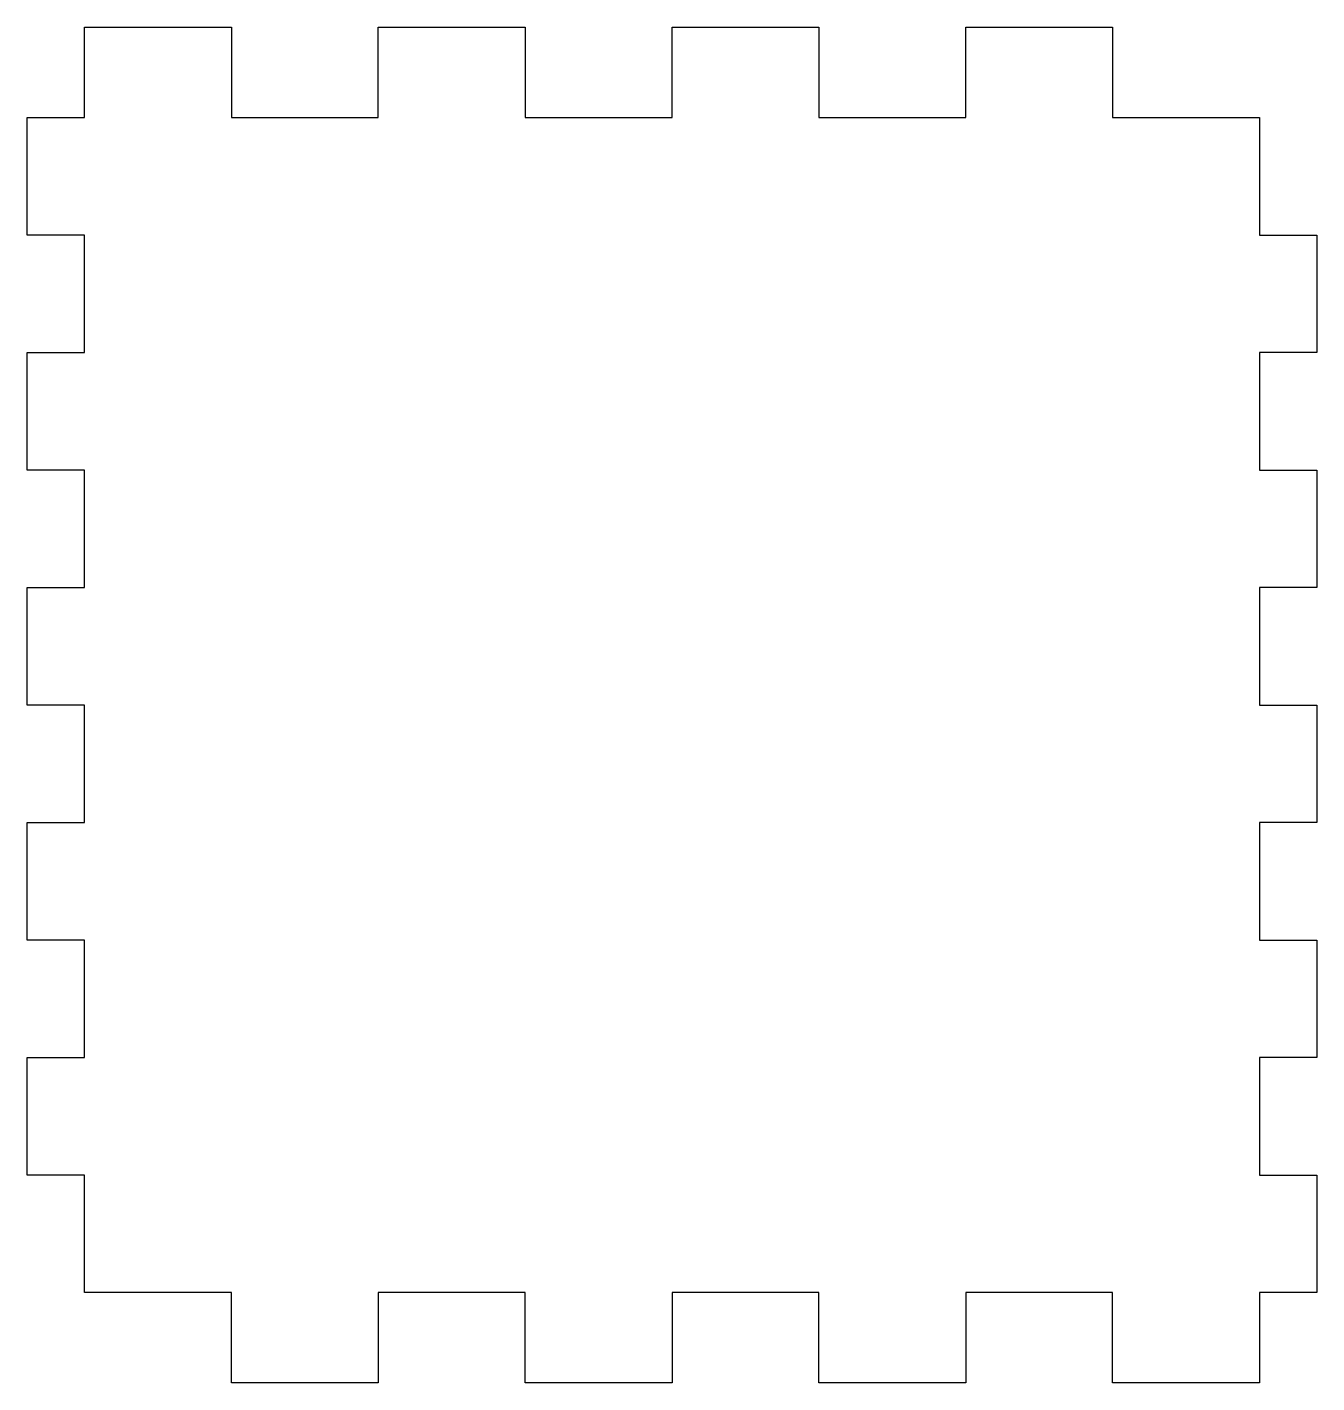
# Model space of a CAD drawing. Header units: millimetres. Extents: x -71 to 71, y -75 to 75.
import ezdxf

# ---------------------------------------------------------------- set-up
doc = ezdxf.new("R2010")
doc.units = ezdxf.units.MM
doc.layers.get('0').update_dxf_attribs({"linetype": 'CONTINUOUS'})

msp = doc.modelspace()

# ---------------------------------------------------------------- linework, layer by layer
msp.add_lwpolyline([(-65, -65), (-65, -52), (-71.35, -52), (-71.35, -39), (-65, -39), (-65, -26), (-71.35, -26), (-71.35, -13), (-65, -13), (-65, 0), (-71.35, 0), (-71.35, 13), (-65, 13), (-65, 26), (-71.35, 26), (-71.35, 39), (-65, 39), (-65, 52), (-71.35, 52), (-71.35, 65), (-65, 65), (-65, 75), (-48.75, 75), (-48.75, 65), (-32.5, 65), (-32.5, 75), (-16.25, 75), (-16.25, 65), (0, 65), (0, 75), (16.25, 75), (16.25, 65), (32.5, 65), (32.5, 75), (48.75, 75), (48.75, 65), (65, 65), (65, 52), (71.35, 52), (71.35, 39), (65, 39), (65, 26), (71.35, 26), (71.35, 13), (65, 13), (65, 0), (71.35, 0), (71.35, -13), (65, -13), (65, -26), (71.35, -26), (71.35, -39), (65, -39), (65, -52), (71.35, -52), (71.35, -65), (65, -65), (65, -75), (48.75, -75), (48.75, -65), (32.5, -65), (32.5, -75), (16.25, -75), (16.25, -65), (0, -65), (0, -75), (-16.25, -75), (-16.25, -65), (-32.5, -65), (-32.5, -75), (-48.75, -75), (-48.75, -65)], close=True)

doc.saveas('drawing.dxf')
